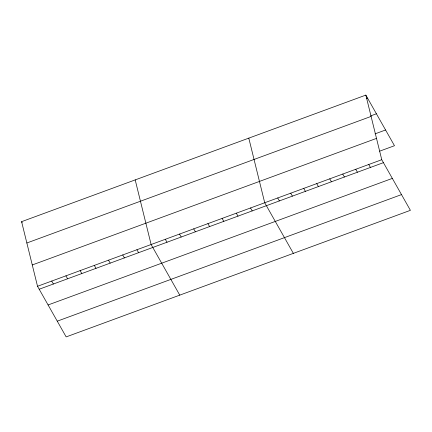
<?xml version="1.0" encoding="UTF-8"?>
<svg xmlns="http://www.w3.org/2000/svg" width="432" height="432" viewBox="0 0 432 432"><rect width="100%" height="100%" fill="white"/><g stroke="black" fill="none" stroke-linecap="round" stroke-linejoin="round"><path stroke-width="0.65" d="M365.839 95.099L381.758 159.71L410.4 210.335L66.161 336.901L37.525 286.281L21.6 221.665L365.839 95.099L394.475 145.719L379.615 151.184M366.271 98.507L367.508 98.053M370.834 115.83L376.407 113.783M26.854 242.989L371.093 116.419M375.052 133.861L385.576 129.989M32.27 264.956L376.504 138.391M37.525 286.281L381.758 159.71M39.193 289.229L383.432 162.664M48.092 304.965L392.332 178.394M57.262 321.17L401.501 194.6M368.755 164.495L370.424 167.443M355.752 169.274L357.421 172.228M342.743 174.058L344.417 177.007M329.74 178.837L331.414 181.791M316.737 183.616L318.406 186.57M303.734 188.401L305.402 191.354M290.725 193.18L292.399 196.133M277.722 197.964L279.396 200.918M293.36 253.368L264.719 202.743L248.794 138.132M250.517 207.965L252.191 210.919M236.32 213.187L237.989 216.14M222.118 218.408L223.792 221.362M207.922 223.63L209.59 226.579M193.72 228.847L195.388 231.8M179.518 234.068L181.192 237.022M165.321 239.29L166.99 242.244M179.761 295.132L151.119 244.512L135.2 179.901M136.922 249.734L138.591 252.688M122.72 254.956L124.389 257.904M108.524 260.172L110.192 263.126M94.322 265.394L95.99 268.348M80.12 270.616L81.794 273.569M65.923 275.837L67.592 278.791M21.6 221.665L22.156 222.653M51.721 281.059L53.395 284.013"/></g></svg>
